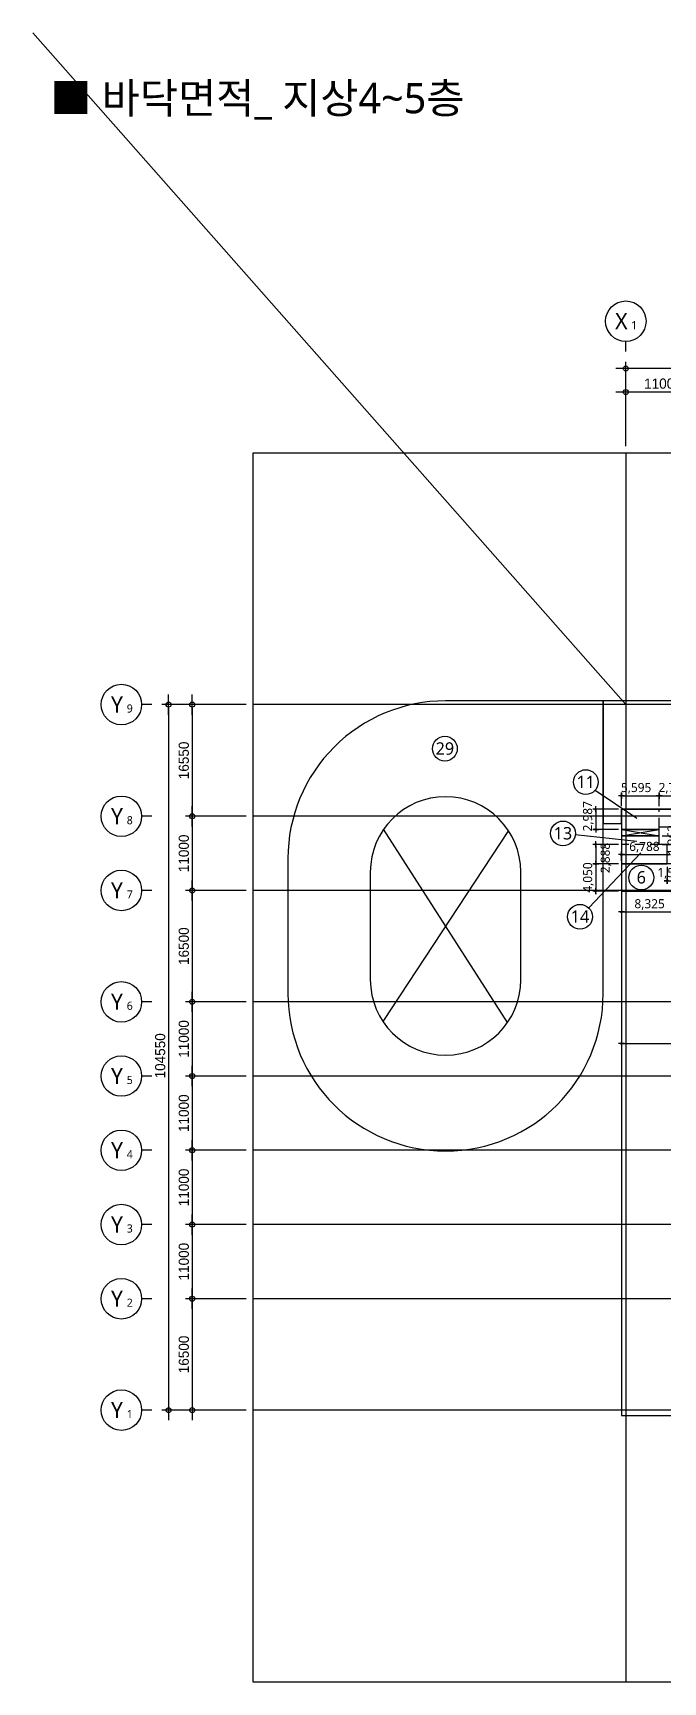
# Model space of a CAD drawing. Header units: millimetres. Extents: x 6000 to 1943854, y 3300 to 446500.
# Drawn here: x 1319600 to 1412926, y 202146 to 446500 of the extents above; entities that cross this region are included whole.
import ezdxf
from ezdxf.enums import TextEntityAlignment as Align

# ---------------------------------------------------------------- set-up
doc = ezdxf.new("R2010")
doc.units = ezdxf.units.MM
for name, pattern in [('-HID', [2.5, 1.5, -1]), ('CEN', [62, 60, -1, 0, -1]), ('HID', [2.5, 1.5, -1])]:
    doc.linetypes.add(name, pattern=pattern)
doc.layers.get('DEFPOINTS').update_dxf_attribs({"color": 171})
for name, color, linetype in [('AREA 99 - 건축면적', 60, 'Continuous'), ('AREA-빼는 면적', 7, 'Continuous'), ('AREABOUNDARY_H', 4, 'HID'), ('AREALINE', 1, 'Continuous'), ('AREATEXT', 7, 'Continuous'), ('CEN(ST)', 12, 'CEN'), ('dim0', 7, 'Continuous'), ('NDIM', 7, 'Continuous'), ('SYM(AXIS)', 7, 'Continuous'), ('TEXT', 3, 'Continuous'), ('TEXT(AXIS)', 2, 'Continuous')]:
    doc.layers.add(name, color=color, linetype=linetype)
doc.styles.add('CGS', font='cgse', dxfattribs={"bigfont": 'cgs'})
doc.styles.add('나눔고딕 Se', font='NanumGothic.ttf')
doc.styles.add('나눔바른고딕', font='NanumBarunGothic.ttf')
doc.dimstyles.new('A1-100', dxfattribs={"dimtxt": 3, "dimasz": 1, "dimexe": 2, "dimexo": 2, "dimgap": 1, "dimtad": 1, "dimdec": 0, "dimzin": 12, "dimdsep": 46, "dimlunit": 6, "dimtxsty": '나눔고딕 Se', "dimblk1": 'DIMDOT', "dimblk2": 'DIMDOT', "dimsah": 1, "dimcen": -1, "dimdle": 2, "dimclrd": 256, "dimclre": 256, "dimclrt": 3, "dimadec": 0, "dimazin": 0, "dimtfac": 1, "dimtdec": 0, "dimtix": 1, "dimtmove": 2, "dimatfit": 3, "dimldrblk": 'DIMDOT', "dimfxl": 1, "dimtvp": 1, "dimtolj": 1, "dimtzin": 12, "dimlwd": -1, "dimlwe": -1, "dimarcsym": 0})
doc.dimstyles.new('NDIM 1200', dxfattribs={"dimscale": 500, "dimtxt": 3, "dimasz": 1, "dimexe": 2, "dimexo": 2, "dimgap": 1, "dimtad": 1, "dimdec": 0, "dimdsep": 46, "dimtxsty": 'CGS', "dimblk": 'DOT0', "dimcen": 1, "dimdle": 8, "dimclrd": 2, "dimclre": 2, "dimclrt": 2, "dimadec": 0, "dimazin": 0, "dimtfac": 1, "dimtdec": 0, "dimtix": 1, "dimtmove": 2, "dimatfit": 3, "dimldrblk": 'DOT0', "dimfxl": 1, "dimtolj": 1, "dimtzin": 0, "dimlwd": -1, "dimlwe": -1, "dimarcsym": 0})

# ---------------------------------------------------------------- blocks, each defined once
blk = doc.blocks.new('DOT0')
blk.add_line((-3, 0), (3, 0))
at = {"color": 6}
blk.add_circle((0, 0), 0.75, dxfattribs=at)
blk = doc.blocks.new('*D7')
at = {"layer": 'DEFPOINTS', "color": 0, "ltscale": 0.4, "transparency": 16777216}
for p in [(1084316, 599882), (1084316, 587382), (1260316, 587382)]:
    blk.add_point(p, dxfattribs=at)
at = {"layer": 'NDIM', "ltscale": 0.4, "transparency": 16777216}
for p, q in [((1084316, 588382), (1084316, 600882)), ((1259816, 599882), (1084816, 599882)), ((1260316, 588382), (1260316, 600882))]:
    blk.add_line(p, q, dxfattribs=at)
at = {"layer": 'NDIM', "ltscale": 0.4, "transparency": 16777216, "xscale": 500, "yscale": 500, "zscale": 500, "rotation": 180}
blk.add_blockref('DOT0', (1084316, 599882), dxfattribs=at)
at = {"layer": 'NDIM', "ltscale": 0.4, "transparency": 16777216, "xscale": 500, "yscale": 500, "zscale": 500}
blk.add_blockref('DOT0', (1260316, 599882), dxfattribs=at)
at = {"layer": 'NDIM', "ltscale": 0.4, "transparency": 16777216, "insert": (1172316, 601132), "char_height": 1500, "attachment_point": 5, "style": 'CGS'}
blk.add_mtext('\\A1;176000', dxfattribs=at)
blk = doc.blocks.new('*D8')
at = {"layer": 'DEFPOINTS', "color": 0, "ltscale": 0.4, "transparency": 16777216}
for p in [(1029098, 550076), (1016598, 445526), (1029098, 445526)]:
    blk.add_point(p, dxfattribs=at)
at = {"layer": 'NDIM', "ltscale": 0.4, "transparency": 16777216}
for p, q in [((1028098, 550076), (1015598, 550076)), ((1016598, 549576), (1016598, 446026)), ((1028098, 445526), (1015598, 445526))]:
    blk.add_line(p, q, dxfattribs=at)
at = {"layer": 'NDIM', "ltscale": 0.4, "transparency": 16777216, "xscale": 500, "yscale": 500, "zscale": 500}
for p, rotation in [((1016598, 550076), 90), ((1016598, 445526), 270)]:
    blk.add_blockref('DOT0', p, dxfattribs=dict(at, rotation=rotation))
at = {"layer": 'NDIM', "ltscale": 0.4, "transparency": 16777216, "insert": (1015348, 498026), "char_height": 1500, "attachment_point": 5, "rotation": 90, "style": 'CGS'}
blk.add_mtext('\\A1;104550', dxfattribs=at)
blk = doc.blocks.new('*D17')
at = {"layer": 'DEFPOINTS', "color": 0, "ltscale": 0.4, "transparency": 16777216}
for p in [(1084316, 596382), (1084316, 587382), (1095316, 587382)]:
    blk.add_point(p, dxfattribs=at)
at = {"layer": 'NDIM', "ltscale": 0.4, "transparency": 16777216}
for p, q in [((1084316, 588382), (1084316, 597382)), ((1094816, 596382), (1084816, 596382)), ((1095316, 588382), (1095316, 597382))]:
    blk.add_line(p, q, dxfattribs=at)
at = {"layer": 'NDIM', "ltscale": 0.4, "transparency": 16777216, "xscale": 500, "yscale": 500, "zscale": 500, "rotation": 180}
blk.add_blockref('DOT0', (1084316, 596382), dxfattribs=at)
at = {"layer": 'NDIM', "ltscale": 0.4, "transparency": 16777216, "xscale": 500, "yscale": 500, "zscale": 500}
blk.add_blockref('DOT0', (1095316, 596382), dxfattribs=at)
at = {"layer": 'NDIM', "ltscale": 0.4, "transparency": 16777216, "insert": (1089816, 597632), "char_height": 1500, "attachment_point": 5, "style": 'CGS'}
blk.add_mtext('\\A1;11000', dxfattribs=at)
blk = doc.blocks.new('A$C2F20087E')
at = {"layer": 'SYM(AXIS)'}
blk.add_line((600, 0), (600, 300), dxfattribs=at)
blk.add_circle((600, 900), 600, dxfattribs=at)
blk = doc.blocks.new('*D24')
at = {"layer": 'DEFPOINTS', "color": 0, "ltscale": 0.4, "transparency": 16777216}
for p in [(1029098, 462026), (1020098, 445526), (1029098, 445526)]:
    blk.add_point(p, dxfattribs=at)
at = {"layer": 'NDIM', "ltscale": 0.4, "transparency": 16777216}
for p, q in [((1028098, 462026), (1019098, 462026)), ((1020098, 461526), (1020098, 446026)), ((1028098, 445526), (1019098, 445526))]:
    blk.add_line(p, q, dxfattribs=at)
at = {"layer": 'NDIM', "ltscale": 0.4, "transparency": 16777216, "xscale": 500, "yscale": 500, "zscale": 500}
for p, rotation in [((1020098, 462026), 90), ((1020098, 445526), 270)]:
    blk.add_blockref('DOT0', p, dxfattribs=dict(at, rotation=rotation))
at = {"layer": 'NDIM', "ltscale": 0.4, "transparency": 16777216, "insert": (1018848, 453776), "char_height": 1500, "attachment_point": 5, "rotation": 90, "style": 'CGS'}
blk.add_mtext('\\A1;16500', dxfattribs=at)
blk = doc.blocks.new('*D25')
at = {"layer": 'DEFPOINTS', "color": 0, "ltscale": 0.4, "transparency": 16777216}
for p in [(1029098, 473026), (1020098, 462026), (1029098, 462026)]:
    blk.add_point(p, dxfattribs=at)
at = {"layer": 'NDIM', "ltscale": 0.4, "transparency": 16777216}
for p, q in [((1028098, 473026), (1019098, 473026)), ((1020098, 472526), (1020098, 462526)), ((1028098, 462026), (1019098, 462026))]:
    blk.add_line(p, q, dxfattribs=at)
at = {"layer": 'NDIM', "ltscale": 0.4, "transparency": 16777216, "xscale": 500, "yscale": 500, "zscale": 500}
for p, rotation in [((1020098, 473026), 90), ((1020098, 462026), 270)]:
    blk.add_blockref('DOT0', p, dxfattribs=dict(at, rotation=rotation))
at = {"layer": 'NDIM', "ltscale": 0.4, "transparency": 16777216, "insert": (1018848, 467526), "char_height": 1500, "attachment_point": 5, "rotation": 90, "style": 'CGS'}
blk.add_mtext('\\A1;11000', dxfattribs=at)
blk = doc.blocks.new('*D26')
at = {"layer": 'DEFPOINTS', "color": 0, "ltscale": 0.4, "transparency": 16777216}
for p in [(1029098, 484026), (1020098, 473026), (1029098, 473026)]:
    blk.add_point(p, dxfattribs=at)
at = {"layer": 'NDIM', "ltscale": 0.4, "transparency": 16777216}
for p, q in [((1028098, 484026), (1019098, 484026)), ((1020098, 483526), (1020098, 473526)), ((1028098, 473026), (1019098, 473026))]:
    blk.add_line(p, q, dxfattribs=at)
at = {"layer": 'NDIM', "ltscale": 0.4, "transparency": 16777216, "xscale": 500, "yscale": 500, "zscale": 500}
for p, rotation in [((1020098, 484026), 90), ((1020098, 473026), 270)]:
    blk.add_blockref('DOT0', p, dxfattribs=dict(at, rotation=rotation))
at = {"layer": 'NDIM', "ltscale": 0.4, "transparency": 16777216, "insert": (1018848, 478526), "char_height": 1500, "attachment_point": 5, "rotation": 90, "style": 'CGS'}
blk.add_mtext('\\A1;11000', dxfattribs=at)
blk = doc.blocks.new('*D27')
at = {"layer": 'DEFPOINTS', "color": 0, "ltscale": 0.4, "transparency": 16777216}
for p in [(1029098, 495026), (1020098, 484026), (1029098, 484026)]:
    blk.add_point(p, dxfattribs=at)
at = {"layer": 'NDIM', "ltscale": 0.4, "transparency": 16777216}
for p, q in [((1028098, 495026), (1019098, 495026)), ((1020098, 494526), (1020098, 484526)), ((1028098, 484026), (1019098, 484026))]:
    blk.add_line(p, q, dxfattribs=at)
at = {"layer": 'NDIM', "ltscale": 0.4, "transparency": 16777216, "xscale": 500, "yscale": 500, "zscale": 500}
for p, rotation in [((1020098, 495026), 90), ((1020098, 484026), 270)]:
    blk.add_blockref('DOT0', p, dxfattribs=dict(at, rotation=rotation))
at = {"layer": 'NDIM', "ltscale": 0.4, "transparency": 16777216, "insert": (1018848, 489526), "char_height": 1500, "attachment_point": 5, "rotation": 90, "style": 'CGS'}
blk.add_mtext('\\A1;11000', dxfattribs=at)
blk = doc.blocks.new('*D28')
at = {"layer": 'DEFPOINTS', "color": 0, "ltscale": 0.4, "transparency": 16777216}
for p in [(1029098, 506026), (1020098, 495026), (1029098, 495026)]:
    blk.add_point(p, dxfattribs=at)
at = {"layer": 'NDIM', "ltscale": 0.4, "transparency": 16777216}
for p, q in [((1028098, 506026), (1019098, 506026)), ((1020098, 505526), (1020098, 495526)), ((1028098, 495026), (1019098, 495026))]:
    blk.add_line(p, q, dxfattribs=at)
at = {"layer": 'NDIM', "ltscale": 0.4, "transparency": 16777216, "xscale": 500, "yscale": 500, "zscale": 500}
for p, rotation in [((1020098, 506026), 90), ((1020098, 495026), 270)]:
    blk.add_blockref('DOT0', p, dxfattribs=dict(at, rotation=rotation))
at = {"layer": 'NDIM', "ltscale": 0.4, "transparency": 16777216, "insert": (1018848, 500526), "char_height": 1500, "attachment_point": 5, "rotation": 90, "style": 'CGS'}
blk.add_mtext('\\A1;11000', dxfattribs=at)
blk = doc.blocks.new('*D29')
at = {"layer": 'DEFPOINTS', "color": 0, "ltscale": 0.4, "transparency": 16777216}
for p in [(1029098, 522526), (1020098, 506026), (1029098, 506026)]:
    blk.add_point(p, dxfattribs=at)
at = {"layer": 'NDIM', "ltscale": 0.4, "transparency": 16777216}
for p, q in [((1028098, 522526), (1019098, 522526)), ((1020098, 522026), (1020098, 506526)), ((1028098, 506026), (1019098, 506026))]:
    blk.add_line(p, q, dxfattribs=at)
at = {"layer": 'NDIM', "ltscale": 0.4, "transparency": 16777216, "xscale": 500, "yscale": 500, "zscale": 500}
for p, rotation in [((1020098, 522526), 90), ((1020098, 506026), 270)]:
    blk.add_blockref('DOT0', p, dxfattribs=dict(at, rotation=rotation))
at = {"layer": 'NDIM', "ltscale": 0.4, "transparency": 16777216, "insert": (1018848, 514276), "char_height": 1500, "attachment_point": 5, "rotation": 90, "style": 'CGS'}
blk.add_mtext('\\A1;16500', dxfattribs=at)
blk = doc.blocks.new('*D30')
at = {"layer": 'DEFPOINTS', "color": 0, "ltscale": 0.4, "transparency": 16777216}
for p in [(1029098, 533526), (1020098, 522526), (1029098, 522526)]:
    blk.add_point(p, dxfattribs=at)
at = {"layer": 'NDIM', "ltscale": 0.4, "transparency": 16777216}
for p, q in [((1028098, 533526), (1019098, 533526)), ((1020098, 533026), (1020098, 523026)), ((1028098, 522526), (1019098, 522526))]:
    blk.add_line(p, q, dxfattribs=at)
at = {"layer": 'NDIM', "ltscale": 0.4, "transparency": 16777216, "xscale": 500, "yscale": 500, "zscale": 500}
for p, rotation in [((1020098, 533526), 90), ((1020098, 522526), 270)]:
    blk.add_blockref('DOT0', p, dxfattribs=dict(at, rotation=rotation))
at = {"layer": 'NDIM', "ltscale": 0.4, "transparency": 16777216, "insert": (1018848, 528026), "char_height": 1500, "attachment_point": 5, "rotation": 90, "style": 'CGS'}
blk.add_mtext('\\A1;11000', dxfattribs=at)
blk = doc.blocks.new('*D31')
at = {"layer": 'DEFPOINTS', "color": 0, "ltscale": 0.4, "transparency": 16777216}
for p in [(1029098, 550076), (1020098, 533526), (1029098, 533526)]:
    blk.add_point(p, dxfattribs=at)
at = {"layer": 'NDIM', "ltscale": 0.4, "transparency": 16777216}
for p, q in [((1028098, 550076), (1019098, 550076)), ((1020098, 549576), (1020098, 534026)), ((1028098, 533526), (1019098, 533526))]:
    blk.add_line(p, q, dxfattribs=at)
at = {"layer": 'NDIM', "ltscale": 0.4, "transparency": 16777216, "xscale": 500, "yscale": 500, "zscale": 500}
for p, rotation in [((1020098, 550076), 90), ((1020098, 533526), 270)]:
    blk.add_blockref('DOT0', p, dxfattribs=dict(at, rotation=rotation))
at = {"layer": 'NDIM', "ltscale": 0.4, "transparency": 16777216, "insert": (1018848, 541801), "char_height": 1500, "attachment_point": 5, "rotation": 90, "style": 'CGS'}
blk.add_mtext('\\A1;16550', dxfattribs=at)
blk = doc.blocks.new('dmlgmkfhgfhhjjkjk')
at = {"layer": 'AREA 99 - 건축면적', "color": 2}
for points in [[(1357365, 324184), (1357365, 304184, 1), (1404065, 304184), (1404065, 347534), (1380715, 347534, 0.4142136)], [(1369565, 306183, 0.9999994), (1391865, 306184), (1391865, 322184, 1), (1369565, 322184), (1369565, 306184)]]:
    blk.add_lwpolyline(points, format="xyb", close=True, dxfattribs=at)
for points in [[(1573902, 340296), (1571777, 340296), (1571777, 347534), (1404065, 347534), (1404065, 329384), (1406777, 329384), (1406777, 331471), (1441165, 331471), (1441165, 331184), (1444365, 331184), (1444365, 331471), (1571777, 331471), (1571777, 337221), (1573902, 337221)], [(1415102, 331471), (1406777, 331471), (1406777, 328484), (1412372, 328484), (1412372, 328846), (1415102, 328846)], [(1419115, 319334), (1415102, 319334), (1415102, 326271), (1412372, 326271), (1412372, 328846), (1415102, 328846), (1415102, 331471), (1418965, 331471), (1418965, 320471), (1419115, 320471)], [(1413565, 326271), (1412372, 326271), (1412372, 327534), (1406777, 327534), (1406777, 323384), (1413565, 323384)], [(1406777, 319334), (1415102, 319334), (1415102, 323384), (1406777, 323384)], [(1444365, 320471), (1444365, 320584), (1441165, 320584), (1441165, 320471), (1419115, 320471), (1419115, 319334), (1406777, 319334), (1406777, 241646), (1572965, 241646), (1572965, 252134), (1580040, 252134), (1580040, 304284), (1574290, 304284), (1574290, 310884), (1580040, 310884), (1580040, 319334), (1571715, 319334), (1571715, 320471)]]:
    blk.add_lwpolyline(points, close=True, dxfattribs=at)
at = {"layer": 'AREA-빼는 면적', "color": 1}
for points in [[(1390017, 328331), (1371412, 300036)], [(1389903, 299867), (1371526, 328500)], [(1406777, 328484), (1412372, 327534)], [(1406777, 327534), (1412372, 328484)]]:
    blk.add_lwpolyline(points, dxfattribs=at)
at = {"layer": 'AREA-빼는 면적', "color": 3}
blk.add_lwpolyline([(1406777, 327534), (1412372, 327534), (1412372, 328484), (1406777, 328484)], close=True, dxfattribs=at)
blk = doc.blocks.new('DIMDOT')
at = {"linetype": 'Continuous'}
for p, q in [((-2, 0), (2, 0)), ((0, -2), (0, 2))]:
    blk.add_line(p, q, dxfattribs=at)
for radius in [0.5, 0.25]:
    blk.add_circle((0, 0), radius, dxfattribs=at)
blk = doc.blocks.new('*D45')
at = {"layer": 'DEFPOINTS', "color": 0, "transparency": 16777216}
for p in [(1406777, 296764), (1572965, 296764), (1572965, 296764)]:
    blk.add_point(p, dxfattribs=at)
at = {"layer": 'dim0', "transparency": 16777216}
blk.add_line((1407002, 296764), (1572740, 296764), dxfattribs=at)
at = {"layer": 'dim0', "transparency": 16777216, "xscale": 225, "yscale": 225, "zscale": 225, "rotation": 180}
blk.add_blockref('DIMDOT', (1406777, 296764), dxfattribs=at)
at = {"layer": 'dim0', "transparency": 16777216, "xscale": 225, "yscale": 225, "zscale": 225}
blk.add_blockref('DIMDOT', (1572965, 296764), dxfattribs=at)
at = {"layer": 'dim0', "color": 3, "transparency": 16777216, "insert": (1489871, 297855), "char_height": 1350, "attachment_point": 5, "style": '나눔고딕 Se'}
blk.add_mtext('\\A1;166,188', dxfattribs=at)
blk = doc.blocks.new('*D76')
at = {"layer": 'DEFPOINTS', "color": 0, "transparency": 16777216}
for p in [(1412372, 333482), (1406777, 331471), (1412372, 331471)]:
    blk.add_point(p, dxfattribs=at)
at = {"layer": 'dim0', "transparency": 16777216}
for p, q in [((1406777, 331921), (1406777, 333932)), ((1407002, 333482), (1412147, 333482)), ((1412372, 331921), (1412372, 333932))]:
    blk.add_line(p, q, dxfattribs=at)
at = {"layer": 'dim0', "transparency": 16777216, "xscale": 225, "yscale": 225, "zscale": 225, "rotation": 180}
blk.add_blockref('DIMDOT', (1406777, 333482), dxfattribs=at)
at = {"layer": 'dim0', "transparency": 16777216, "xscale": 225, "yscale": 225, "zscale": 225}
blk.add_blockref('DIMDOT', (1412372, 333482), dxfattribs=at)
at = {"layer": 'dim0', "color": 3, "transparency": 16777216, "insert": (1408945, 334572), "char_height": 1350, "attachment_point": 5, "style": '나눔고딕 Se'}
blk.add_mtext('\\A1;5,595', dxfattribs=at)
blk = doc.blocks.new('*D77')
at = {"layer": 'DEFPOINTS', "color": 0, "transparency": 16777216}
for p in [(1415102, 333482), (1412372, 331471), (1415102, 331471)]:
    blk.add_point(p, dxfattribs=at)
at = {"layer": 'dim0', "transparency": 16777216}
for p, q in [((1412372, 331921), (1412372, 333932)), ((1412597, 333482), (1414877, 333482)), ((1415102, 331921), (1415102, 333932))]:
    blk.add_line(p, q, dxfattribs=at)
at = {"layer": 'dim0', "transparency": 16777216, "xscale": 225, "yscale": 225, "zscale": 225, "rotation": 180}
blk.add_blockref('DIMDOT', (1412372, 333482), dxfattribs=at)
at = {"layer": 'dim0', "transparency": 16777216, "xscale": 225, "yscale": 225, "zscale": 225}
blk.add_blockref('DIMDOT', (1415102, 333482), dxfattribs=at)
at = {"layer": 'dim0', "color": 3, "transparency": 16777216, "insert": (1414524, 334572), "char_height": 1350, "attachment_point": 5, "style": '나눔고딕 Se'}
blk.add_mtext('\\A1;2,730', dxfattribs=at)
blk = doc.blocks.new('*D79')
at = {"layer": 'DEFPOINTS', "color": 0, "transparency": 16777216}
for p in [(1406777, 331471), (1402966, 328484), (1406777, 328484)]:
    blk.add_point(p, dxfattribs=at)
at = {"layer": 'dim0', "transparency": 16777216}
for p, q in [((1406327, 331471), (1402516, 331471)), ((1402966, 331246), (1402966, 328709)), ((1406327, 328484), (1402516, 328484))]:
    blk.add_line(p, q, dxfattribs=at)
at = {"layer": 'dim0', "transparency": 16777216, "xscale": 225, "yscale": 225, "zscale": 225}
for p, rotation in [((1402966, 331471), 90), ((1402966, 328484), 270)]:
    blk.add_blockref('DIMDOT', p, dxfattribs=dict(at, rotation=rotation))
at = {"layer": 'dim0', "color": 3, "transparency": 16777216, "insert": (1401875, 330434), "char_height": 1350, "attachment_point": 5, "rotation": 90, "style": '나눔고딕 Se'}
blk.add_mtext('\\A1;2,987', dxfattribs=at)
blk = doc.blocks.new('*D80')
at = {"layer": 'DEFPOINTS', "color": 0, "transparency": 16777216}
for p in [(1406777, 326271), (1402966, 323384), (1406777, 323384)]:
    blk.add_point(p, dxfattribs=at)
at = {"layer": 'dim0', "transparency": 16777216}
for p, q in [((1406327, 326271), (1402516, 326271)), ((1402966, 326046), (1402966, 323609)), ((1406327, 323384), (1402516, 323384))]:
    blk.add_line(p, q, dxfattribs=at)
at = {"layer": 'dim0', "transparency": 16777216, "xscale": 225, "yscale": 225, "zscale": 225}
for p, rotation in [((1402966, 326271), 90), ((1402966, 323384), 270)]:
    blk.add_blockref('DIMDOT', p, dxfattribs=dict(at, rotation=rotation))
at = {"layer": 'dim0', "color": 3, "transparency": 16777216, "insert": (1404490, 324252), "char_height": 1350, "attachment_point": 5, "rotation": 90, "style": '나눔고딕 Se'}
blk.add_mtext('\\A1;2,888', dxfattribs=at)
blk = doc.blocks.new('*D81')
at = {"layer": 'DEFPOINTS', "color": 0, "transparency": 16777216}
for p in [(1413565, 323384), (1415102, 323384), (1415102, 320878)]:
    blk.add_point(p, dxfattribs=at)
at = {"layer": 'dim0', "transparency": 16777216}
for p, q in [((1413565, 322934), (1413565, 320428)), ((1415102, 322934), (1415102, 320428)), ((1413340, 320878), (1413115, 320878)), ((1413565, 320878), (1415102, 320878)), ((1415327, 320878), (1415552, 320878))]:
    blk.add_line(p, q, dxfattribs=at)
at = {"layer": 'dim0', "transparency": 16777216, "xscale": 225, "yscale": 225, "zscale": 225}
blk.add_blockref('DIMDOT', (1413565, 320878), dxfattribs=at)
at = {"layer": 'dim0', "transparency": 16777216, "xscale": 225, "yscale": 225, "zscale": 225, "rotation": 180}
blk.add_blockref('DIMDOT', (1415102, 320878), dxfattribs=at)
at = {"layer": 'dim0', "color": 3, "transparency": 16777216, "insert": (1414333, 321969), "char_height": 1350, "attachment_point": 5, "style": '나눔고딕 Se'}
blk.add_mtext('\\A1;1,538', dxfattribs=at)
blk = doc.blocks.new('*D82')
at = {"layer": 'DEFPOINTS', "color": 0, "transparency": 16777216}
for p in [(1406777, 319334), (1415102, 319334), (1415102, 316262)]:
    blk.add_point(p, dxfattribs=at)
at = {"layer": 'dim0', "transparency": 16777216}
for p, q in [((1406777, 318884), (1406777, 315812)), ((1415102, 318884), (1415102, 315812)), ((1407002, 316262), (1414877, 316262))]:
    blk.add_line(p, q, dxfattribs=at)
at = {"layer": 'dim0', "transparency": 16777216, "xscale": 225, "yscale": 225, "zscale": 225, "rotation": 180}
blk.add_blockref('DIMDOT', (1406777, 316262), dxfattribs=at)
at = {"layer": 'dim0', "transparency": 16777216, "xscale": 225, "yscale": 225, "zscale": 225}
blk.add_blockref('DIMDOT', (1415102, 316262), dxfattribs=at)
at = {"layer": 'dim0', "color": 3, "transparency": 16777216, "insert": (1410940, 317352), "char_height": 1350, "attachment_point": 5, "style": '나눔고딕 Se'}
blk.add_mtext('\\A1;8,325', dxfattribs=at)
blk = doc.blocks.new('*D83')
at = {"layer": 'DEFPOINTS', "color": 0, "transparency": 16777216}
for p in [(1412372, 327534), (1412372, 326271), (1415102, 326271)]:
    blk.add_point(p, dxfattribs=at)
at = {"layer": 'dim0', "transparency": 16777216}
for p, q in [((1412822, 327534), (1415552, 327534)), ((1412822, 326271), (1415552, 326271)), ((1415102, 327309), (1415102, 326496))]:
    blk.add_line(p, q, dxfattribs=at)
at = {"layer": 'dim0', "transparency": 16777216, "xscale": 225, "yscale": 225, "zscale": 225}
for p, rotation in [((1415102, 327534), 90), ((1415102, 326271), 270)]:
    blk.add_blockref('DIMDOT', p, dxfattribs=dict(at, rotation=rotation))
at = {"layer": 'dim0', "color": 3, "transparency": 16777216, "insert": (1414393, 326902), "char_height": 1350, "attachment_point": 5, "rotation": 90, "style": '나눔고딕 Se'}
blk.add_mtext('\\A1;1,262', dxfattribs=at)
blk = doc.blocks.new('*D84')
at = {"layer": 'DEFPOINTS', "color": 0, "transparency": 16777216}
for p in [(1406777, 323384), (1402966, 319334), (1406777, 319334)]:
    blk.add_point(p, dxfattribs=at)
at = {"layer": 'dim0', "transparency": 16777216}
for p, q in [((1406327, 323384), (1402516, 323384)), ((1402966, 323609), (1402966, 323834)), ((1402966, 323384), (1402966, 319334)), ((1406327, 319334), (1402516, 319334)), ((1402966, 319109), (1402966, 318884))]:
    blk.add_line(p, q, dxfattribs=at)
at = {"layer": 'dim0', "transparency": 16777216, "xscale": 225, "yscale": 225, "zscale": 225}
for p, rotation in [((1402966, 323384), 270), ((1402966, 319334), 90)]:
    blk.add_blockref('DIMDOT', p, dxfattribs=dict(at, rotation=rotation))
at = {"layer": 'dim0', "color": 3, "transparency": 16777216, "insert": (1401877, 321359), "char_height": 1350, "attachment_point": 5, "rotation": 90, "style": '나눔고딕 Se'}
blk.add_mtext('\\A1;4,050', dxfattribs=at)
blk = doc.blocks.new('*D85')
at = {"layer": 'DEFPOINTS', "color": 0, "transparency": 16777216}
for p in [(1406777, 323384), (1413565, 324755), (1413565, 323384)]:
    blk.add_point(p, dxfattribs=at)
at = {"layer": 'dim0', "transparency": 16777216}
for p, q in [((1406777, 323834), (1406777, 325205)), ((1413565, 323834), (1413565, 325205)), ((1407002, 324755), (1413340, 324755))]:
    blk.add_line(p, q, dxfattribs=at)
at = {"layer": 'dim0', "transparency": 16777216, "xscale": 225, "yscale": 225, "zscale": 225, "rotation": 180}
blk.add_blockref('DIMDOT', (1406777, 324755), dxfattribs=at)
at = {"layer": 'dim0', "transparency": 16777216, "xscale": 225, "yscale": 225, "zscale": 225}
blk.add_blockref('DIMDOT', (1413565, 324755), dxfattribs=at)
at = {"layer": 'dim0', "color": 3, "transparency": 16777216, "insert": (1410171, 325845), "char_height": 1350, "attachment_point": 5, "style": '나눔고딕 Se'}
blk.add_mtext('\\A1;6,788', dxfattribs=at)
blk = doc.blocks.new('A$C1fae6940')
at = {"layer": 'CEN(ST)', "ltscale": 0.5}
for points in [[(1084315.5, 587381.8), (1084315.5, 405238.9)], [(1268025.4, 550076.4), (1029097.9, 550076.4)], [(1268025.4, 533526.4), (1029097.9, 533526.4)], [(1268025.4, 522526.4), (1029097.9, 522526.4)], [(1268025.4, 506026.4), (1029097.9, 506026.4)], [(1268025.4, 495026.4), (1029097.9, 495026.4)], [(1268025.4, 484026.4), (1029097.9, 484026.4)], [(1268025.4, 473026.4), (1029097.9, 473026.4)], [(1268025.4, 462026.4), (1029097.9, 462026.4)], [(1268025.4, 445526.4), (1029097.9, 445526.4)]]:
    blk.add_lwpolyline(points, dxfattribs=at)
at = {"layer": 'DEFPOINTS'}
blk.add_lwpolyline([(1268025.4, 405238.9), (1029097.9, 405238.9), (1029097.9, 587381.8), (1268025.4, 587381.8)], close=True, dxfattribs=at)
at = {"xscale": 5, "yscale": 5, "zscale": 5}
blk.add_blockref('A$C2F20087E', (1081315.5, 602381.8), dxfattribs=at)
at = {"xscale": 5.000000000000091, "yscale": 5.000000000000091, "zscale": 5.000000000000091, "rotation": 90}
for p in [(1014097.9, 547076.4), (1014097.9, 530526.4), (1014097.9, 519526.4), (1014097.9, 503026.4), (1014097.9, 492026.4), (1014097.9, 481026.4), (1014097.9, 470026.4), (1014097.9, 459026.4), (1014097.9, 442526.4)]:
    blk.add_blockref('A$C2F20087E', p, dxfattribs=at)
at = {"layer": 'TEXT(AXIS)', "style": '나눔바른고딕'}
for s, height, p in [('X', 2400, (1083657.3, 606901.7)), ('1', 1200, (1085553.5, 606301.8)), ('Y', 2400, (1008939.6, 550096.3)), ('9', 1200, (1010835.8, 549496.4)), ('Y', 2400, (1008939.6, 533546.3)), ('8', 1200, (1010835.8, 532946.4)), ('Y', 2400, (1008939.6, 522546.3)), ('7', 1200, (1010835.8, 521946.4)), ('Y', 2400, (1008939.6, 506046.3)), ('6', 1200, (1010835.8, 505446.4)), ('Y', 2400, (1008939.6, 495046.3)), ('5', 1200, (1010835.8, 494446.4)), ('Y', 2400, (1008939.6, 484046.3)), ('4', 1200, (1010835.8, 483446.4)), ('Y', 2400, (1008939.6, 473046.3)), ('3', 1200, (1010835.8, 472446.4)), ('Y', 2400, (1008939.6, 462046.3)), ('2', 1200, (1010835.8, 461446.4)), ('Y', 2400, (1008939.6, 445546.3)), ('1', 1200, (1010835.8, 444946.4))]:
    blk.add_text(s, height=height, dxfattribs=at).set_placement(p, align=Align.MIDDLE)
at = {"layer": 'NDIM', "ltscale": 0.4}
for base, p1, p2, angle, picture, middle in [((1084315.5, 599881.8), (1260315.5, 587381.8), (1084315.5, 587381.8), 180, '*D7', (1172315.5, 601131.8)), ((1084315.5, 596381.8), (1095315.5, 587381.8), (1084315.5, 587381.8), 180, '*D17', (1089815.5, 597631.8)), ((1020097.9, 533526.4), (1029097.9, 550076.4), (1029097.9, 533526.4), 270, '*D31', (1018847.9, 541801.4)), ((1020097.9, 522526.4), (1029097.9, 533526.4), (1029097.9, 522526.4), 270, '*D30', (1018847.9, 528026.4)), ((1020097.9, 506026.4), (1029097.9, 522526.4), (1029097.9, 506026.4), 270, '*D29', (1018847.9, 514276.4)), ((1020097.9, 495026.4), (1029097.9, 506026.4), (1029097.9, 495026.4), 270, '*D28', (1018847.9, 500526.4)), ((1020097.9, 484026.4), (1029097.9, 495026.4), (1029097.9, 484026.4), 270, '*D27', (1018847.9, 489526.4)), ((1020097.9, 473026.4), (1029097.9, 484026.4), (1029097.9, 473026.4), 270, '*D26', (1018847.9, 478526.4)), ((1020097.9, 462026.4), (1029097.9, 473026.4), (1029097.9, 462026.4), 270, '*D25', (1018847.9, 467526.4)), ((1020097.9, 445526.4), (1029097.9, 462026.4), (1029097.9, 445526.4), 270, '*D24', (1018847.9, 453776.4))]:
    dim = blk.add_linear_dim(base=base, p1=p1, p2=p2, angle=angle, dimstyle='NDIM 1200', override={"dimclrd": 256, "dimclre": 256, "dimclrt": 256}, dxfattribs=at)
    dim.commit()
    dim.dimension.update_dxf_attribs({"geometry": picture, "text_midpoint": middle})
dim = blk.add_linear_dim(base=(1016597.9, 445526.4), p1=(1029097.9, 550076.4), p2=(1029097.9, 445526.4), angle=270, dimstyle='NDIM 1200', override={"dimclrd": 256, "dimclre": 256, "dimclrt": 256}, dxfattribs=at)
dim.commit()
dim.dimension.update_dxf_attribs({"geometry": '*D8', "text_midpoint": (1015347.9, 498026.4), "dimtype": 128})
blk = doc.blocks.new('fdklgjmkfghhjkjk')
at = {"layer": 'dim0'}
for base, p1, p2, picture, middle in [((1412372.1, 333482.1), (1406777.1, 331471), (1412372.1, 331471), '*D76', (1408944.9, 334572.4)), ((1415102.1, 333482.1), (1412372.1, 331471), (1415102.1, 331471), '*D77', (1414524.3, 334572.4))]:
    dim = blk.add_linear_dim(base=base, p1=p1, p2=p2, dimstyle='A1-100', override={"dimscale": 450, "dimasz": 0.5, "dimexe": 1, "dimexo": 1, "dimgap": 0.5, "dimdle": 1}, dxfattribs=at)
    dim.commit()
    dim.dimension.update_dxf_attribs({"geometry": picture, "text_midpoint": middle, "dimtype": 128})
for base, p1, p2, picture, middle in [((1402965.7328696, 328483.5077291), (1406777.0649588, 331471.0077291), (1406777.0649588, 328483.5077291), '*D79', (1401875.4968181, 330433.5077291)), ((1415102.0649588, 326271.0077293), (1412372.0649588, 327533.5077292), (1412372.0649588, 326271.0077293), '*D83', (1414392.8198178, 326902.2577292)), ((1402965.7328696, 323383.5077292), (1406777.0649588, 326271.0077293), (1406777.0649588, 323383.5077292), '*D80', (1404489.7680839, 324252.4503794))]:
    dim = blk.add_linear_dim(base=base, p1=p1, p2=p2, angle=90, dimstyle='A1-100', override={"dimscale": 450, "dimasz": 0.5, "dimexe": 1, "dimexo": 1, "dimgap": 0.5, "dimdle": 1}, dxfattribs=at)
    dim.commit()
    dim.dimension.update_dxf_attribs({"geometry": picture, "text_midpoint": middle, "dimtype": 128})
for base, p1, p2, picture, middle in [((1413564.5649588, 324755.2387378), (1406777.0649588, 323383.5077292), (1413564.5649588, 323383.5077292), '*D85', (1410170.8149588, 325845.4747893)), ((1415102.0649588, 320878.4815579), (1413564.5649588, 323383.5077292), (1415102.0649588, 323383.5077292), '*D81', (1414333.3149588, 321968.7176094)), ((1415102.1, 316262.2), (1406777.1, 319333.5), (1415102.1, 319333.5), '*D82', (1410939.6, 317352.4)), ((1572964.5649588, 296764.43401), (1406777.0649588, 296764.43401), (1572964.5649588, 296764.43401), '*D45', (1489870.8149588, 297854.6700615))]:
    dim = blk.add_linear_dim(base=base, p1=p1, p2=p2, dimstyle='A1-100', override={"dimscale": 450, "dimasz": 0.5, "dimexe": 1, "dimexo": 1, "dimgap": 0.5, "dimdle": 1}, dxfattribs=at)
    dim.commit()
    dim.dimension.update_dxf_attribs({"geometry": picture, "text_midpoint": middle})
dim = blk.add_linear_dim(base=(1402965.7, 319333.5), p1=(1406777.1, 323383.5), p2=(1406777.1, 319333.5), angle=90, dimstyle='A1-100', override={"dimscale": 450, "dimasz": 0.5, "dimexe": 1, "dimexo": 1, "dimgap": 0.5, "dimdle": 1}, dxfattribs=at)
dim.commit()
dim.dimension.update_dxf_attribs({"geometry": '*D84', "text_midpoint": (1401877.4, 321358.5)})

msp = doc.modelspace()

# ---------------------------------------------------------------- linework, layer by layer
at = {"layer": 'AREABOUNDARY_H', "color": 4, "linetype": '-HID', "ltscale": 900}
for points in [[(1412372.1, 328846), (1412372.1, 331471)], [(1412372.1, 326271), (1406777.1, 326271)]]:
    msp.add_lwpolyline(points, dxfattribs=at)
at = {"layer": 'AREALINE'}
for points in [[(1409029.6, 330120.9), (1402858.2, 334260.3)], [(1409029.6, 326705), (1399934.9, 327667.7)], [(1409665.3, 325028), (1401918.3, 316856.2)]]:
    msp.add_lwpolyline(points, dxfattribs=at)
for centre in [(1380613.5, 340443.8), (1401493.2, 335490.4), (1398110.8, 327888.8), (1409705.6, 321352.3), (1400638.7, 315537.5)]:
    msp.add_circle(centre, 1837.5, dxfattribs=at)
at = {"layer": 'DEFPOINTS'}
msp.add_lwpolyline([(1407414.6, 346983.5), (1319600, 446500)], dxfattribs=at)

# ---------------------------------------------------------------- block references
for name, p in [('A$C1fae6940', (323099, -203092.9)), ('dmlgmkfhgfhhjjkjk', (0, 0)), ('fdklgjmkfghhjkjk', (0, 0))]:
    msp.add_blockref(name, p)

# ---------------------------------------------------------------- texts
at = {"layer": 'AREATEXT', "style": '나눔바른고딕'}
for s, p in [('29', (1380613.5, 340476.6)), ('11', (1401483, 335523.2)), ('13', (1398100.6, 327921.6)), ('6', (1409705.6, 321385.1)), ('14', (1400628.5, 315581.1))]:
    msp.add_text(s, height=1837.5, dxfattribs=at).set_placement(p, align=Align.MIDDLE_CENTER)
at = {"layer": 'TEXT', "style": '나눔바른고딕'}
msp.add_text('■ 바닥면적_ 지상4~5층', height=4500, dxfattribs=at).set_placement((1322133.3, 434602.8))

doc.saveas('drawing.dxf')
